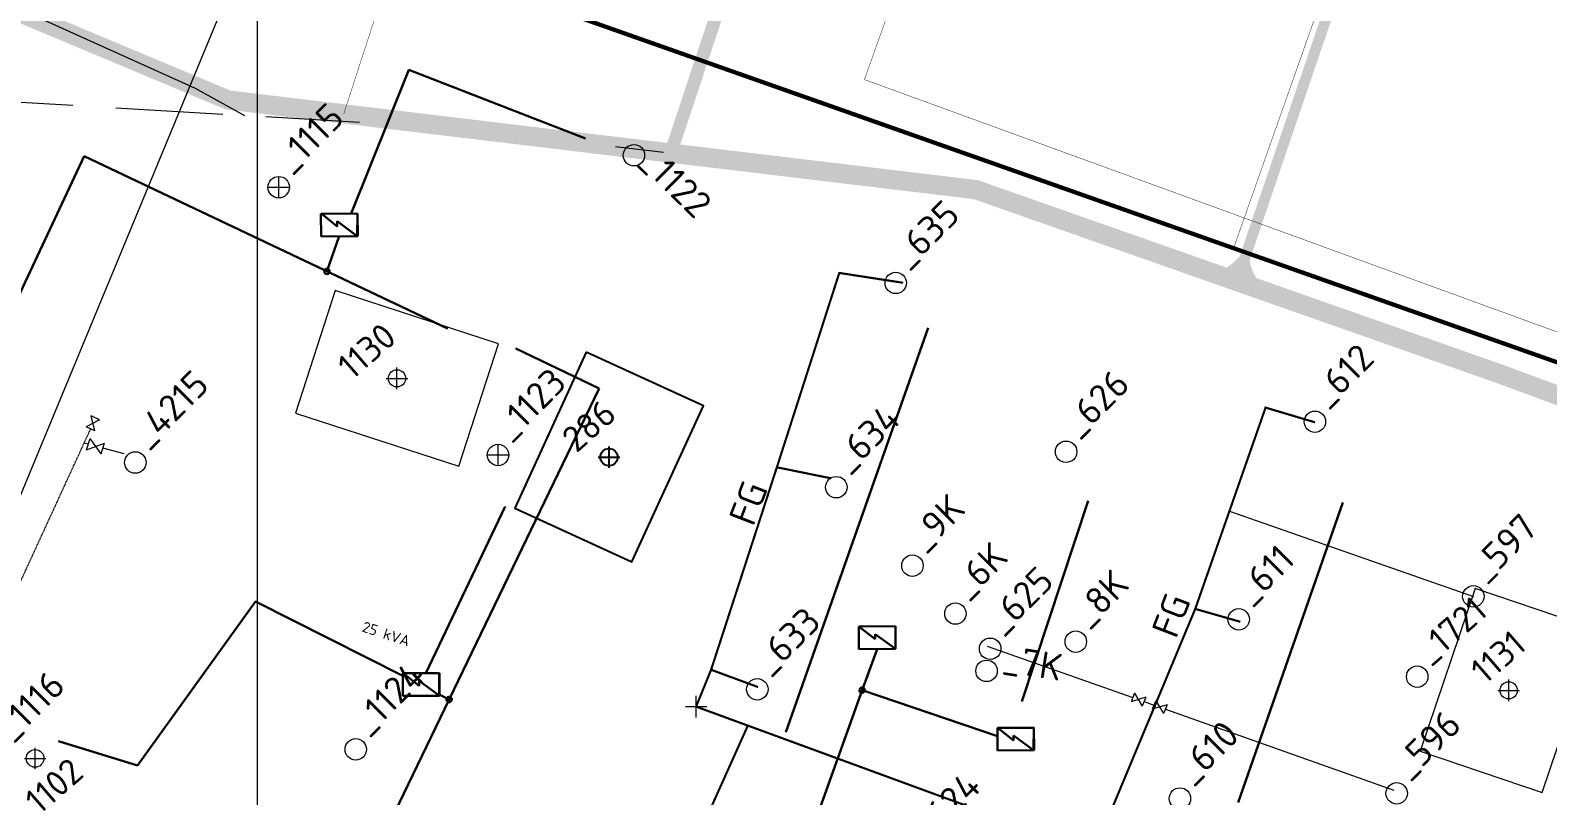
# Model space of a CAD drawing. Header units: millimetres. Extents: x 519 to 9564855, y -810 to 5021775.
# Drawn here: x 9529894 to 9530601, y 5001004 to 5001361 of the extents above; entities that cross this region are included whole.
import ezdxf
from ezdxf.enums import TextEntityAlignment as Align

# ---------------------------------------------------------------- set-up
doc = ezdxf.new("R2010")
doc.units = ezdxf.units.MM
doc.header["$LTSCALE"] = 2
doc.header["$MEASUREMENT"] = 0
doc.header["$PDMODE"] = 2
doc.header["$PDSIZE"] = 5
for name, pattern in [('92051501$0$GROUND1', [60, 50, -10]), ('92051501$0$GROUND2', [35, 25, -10]), ('DASHED', [0.75, 0.5, -0.25])]:
    doc.linetypes.add(name, pattern=pattern)
for name, color, linetype in [('160 скважин на 2012 г. подъездные дороги', 40, 'Continuous'), ('160 скважин на 2012 год', 7, 'Continuous'), ('Existing roads', 41, 'Continuous'), ('FIBERGLASS', 212, 'Continuous'), ('GRID_PULKOVO', 7, 'Continuous'), ('OilColl&Flowlines', 3, 'Continuous'), ('OLD WELLS(dr.bfr2000)', 24, 'Continuous'), ('PPLINE_WAT', 7, 'WTR_LINE'), ('ROAD_FIELD', 255, '92051501$0$GROUND2'), ('ROAD_GROUND', 9, 'Continuous'), ('Скважины на 2021 год', 7, 'Continuous'), ('Скважины на 2025 год _ОСМОТР', 5, 'Continuous')]:
    doc.layers.add(name, color=color, linetype=linetype)
for name, color, linetype, lineweight in [('160 скважин на2012 год.Выкидные линии', 5, 'Continuous', 30), ('PWLINE', 6, 'Continuous', 20), ('размеры', 7, 'Continuous', 9), ('Скважины на 2023 год', 201, 'Continuous', 20), ('Скважины на 2024 год-125', 10, 'Continuous', 40), ('Электро', 1, 'Continuous', 30), ('Электроснаб', 1, 'Continuous', 18), ('Электроснабжене', 1, 'Continuous', 18)]:
    doc.layers.add(name, color=color, linetype=linetype, lineweight=lineweight)
doc.styles.add('92051501$0$STANDARD', font='simplex.shx')
doc.styles.add('Elect', font='isocpeur.ttf')
doc.styles.get("Standard").update_dxf_attribs({"font": 'isocpeur.ttf', "width": 0.5})
doc.linetypes.add('WTR_LINE', pattern='A,0.5,-0.2,["W",92051501$0$STANDARD,S=0.1,R=0,X=-0.1,Y=-0.05],-0.05', length=0.75)

msp = doc.modelspace()

# ---------------------------------------------------------------- hatches: boundary and pattern name
at = {"layer": 'Existing roads', "lineweight": 0}
h = msp.add_hatch(color=256, dxfattribs=at)
edge = h.paths.add_edge_path()
edge.add_line((9530457.6723, 5001255.06412), (9530462.41833, 5001253.47228))
edge.add_arc((9530482.82119, 5001256.2002), 20.58442, 187.61544673, 221.50735806)
edge.add_line((9530467.40612, 5001242.55857), (9530449.24646, 5001248.56727))
edge.add_arc((9530437.6085, 5001272.37289), 26.4981, 296.05282574, 319.21610865)

# ---------------------------------------------------------------- linework, layer by layer
at = {"color": 6, "lineweight": 0}
for p, q in [((9530452.95695, 5001136.42086, -1.6754), (9530566.625, 5001096.719)), ((9530340.152, 5001073.575), (9530407.92872, 5001049.54953)), ((9530413.2353, 5001047.66846), (9530417.80729, 5001046.04778)), ((9530423.11387, 5001044.1667), (9530529.562, 5001006.433))]:
    msp.add_line(p, q, dxfattribs=at)
at = {"color": 5, "linetype": 'WTR_LINE', "lineweight": 0, "ltscale": 100, "const_width": 2}
msp.add_lwpolyline([(9527059.994, 5002488.058), (9527832.679, 5002214.15), (9528541.641, 5001967.805), (9529684.446, 5001530.752), (9530702.239, 5001171.723), (9531496.57, 5000875.96), (9531289.842, 5000268.677), (9531235.995, 5000198.308)], dxfattribs=at)
at = {"color": 6, "linetype": 'ByBlock', "lineweight": 0, "ltscale": 5, "const_width": 1}
for points, elevation in [([(9530300.9541, 5001242.8576), (9530271.1928, 5001247.4394), (9530242.1154, 5001156.8633)], -0.7056), ([(9530492.835, 5001177.8349), (9530469.8131, 5001184.6807), (9530437.05, 5001090.8786), (9530389.73656, 5000977.3937)], -1.6754), ([(9530458.066, 5001084.8703), (9530437.05, 5001090.8786)], -1.1879), ([(9530233.3292, 5001054.4527), (9530211.4688, 5001062.5142)], -0.1726)]:
    msp.add_lwpolyline(points, dxfattribs=dict(at, elevation=elevation))
at = {"color": 6, "linetype": 'ByBlock', "lineweight": 0, "const_width": 1}
msp.add_lwpolyline([(9530267.4753, 5001151.7098), (9530242.1154, 5001156.8633), (9530211.4688, 5001062.5142)], dxfattribs=at)
msp.add_lwpolyline([(9530267.4753, 5001151.7098), (9530242.1154, 5001156.8633), (9530211.4688, 5001062.5142)], dxfattribs=at)
at = {"color": 6, "linetype": 'ByBlock', "lineweight": 0, "ltscale": 5, "const_width": 1}
msp.add_lwpolyline([(9530211.4688, 5001062.5142), (9530204.48, 5001045.33), (9531005.1512, 5000751.7121), (9531170.4258, 5000704.4931), (9531547.2339, 5000571.2741), (9531573.2724, 5000563.4791), (9531746.2514, 5000501.3054), (9532131.7479, 5000365.3913)], dxfattribs=at)
at = {"color": 6, "linetype": 'ByBlock', "lineweight": 0, "const_width": 1, "elevation": -0.1603}
msp.add_lwpolyline([(9530196.1702, 5000964.2527), (9530228.58713, 5001036.48956)], dxfattribs=at)
at = {"layer": '160 скважин на 2012 г. подъездные дороги', "color": 41, "linetype": 'ByBlock', "lineweight": 0, "ltscale": 80, "elevation": 0.00005}
msp.add_lwpolyline([(9530192.62099, 5001303.31276, 6, 6, 0), (9530276.18646, 5001555.22679, 0.2, 0.2, 0)], format="xyseb", dxfattribs=at)
at = {"layer": '160 скважин на 2012 год', "color": 8, "linetype": 'ByBlock', "lineweight": 0, "ltscale": 80, "const_width": 0.2, "elevation": 0.00005}
msp.add_lwpolyline([(9530138.25341, 5001623.36289), (9530040.31795, 5001321.58039)], dxfattribs=at)
at = {"layer": '160 скважин на2012 год.Выкидные линии', "color": 5, "linetype": '92051501$0$GROUND2', "lineweight": 0, "ltscale": 2, "const_width": 0.2, "elevation": -1.6754}
msp.add_lwpolyline([(9530454.90818, 5001258.96956), (9530522.03422, 5001449.26174), (9530517.25539, 5001459.56066), (9530450.18343, 5001483.70212), (9530444.24068, 5001496.00628), (9530594.91331, 5001952.66105), (9529959.4258, 5002160.56652)], dxfattribs=at)
at = {"layer": 'Existing roads', "lineweight": 0}
msp.add_line((9530166.93411, 5001306.39371), (9530189.22259, 5001303.72037), dxfattribs=at)
at = {"layer": 'Existing roads', "lineweight": 0, "const_width": 5}
msp.add_lwpolyline([(9530546.75786, 5001509.38706), (9530456.387, 5001243.505)], dxfattribs=at)
at = {"layer": 'FIBERGLASS', "linetype": 'ByBlock', "lineweight": 0, "ltscale": 50, "const_width": 0.2, "elevation": 0}
msp.add_lwpolyline([(9531663.51753, 5000834.43473), (9530282.91278, 5001337.5583), (9530369.38107, 5001580.05814)], dxfattribs=at)
at = {"layer": 'GRID_PULKOVO', "lineweight": 0}
msp.add_line((9530000, 5010000), (9530000, 4992000), dxfattribs=at)
at = {"layer": 'OilColl&Flowlines', "linetype": 'ByBlock', "lineweight": 0, "flags": 128}
msp.add_lwpolyline([(9530106.31541, 5001667.55424), (9529733.34821, 5000766.32994), (9529724.079, 5000769.39696)], dxfattribs=at)
at = {"layer": 'OLD WELLS(dr.bfr2000)', "lineweight": 0}
for centre in [(9530175.5, 5001302.3), (9530010, 5001287.4), (9530297.5, 5001242.8), (9530492.8, 5001178.1), (9529943.2, 5001159.1), (9530112.2, 5001162.6), (9530376.9, 5001164.1), (9530269.8, 5001147.6), (9530305.3, 5001111), (9530566.625, 5001096.719), (9530325.3, 5001088.7), (9530457.3, 5001086), (9530381.4, 5001075.6), (9530341.5, 5001072.3), (9530339.8, 5001062), (9530540.46433, 5001059.27726, 0), (9530233, 5001053.4), (9530045.9, 5001025.4), (9530429.9, 5001002.5), (9530530.9, 5001004.9)]:
    msp.add_circle(centre, 5, dxfattribs=at)
at = {"layer": 'PPLINE_WAT', "color": 0, "linetype": 'ByBlock', "lineweight": 0, "ltscale": 5}
msp.add_point((9530204.48, 5001045.33), dxfattribs=at)
at = {"layer": 'PWLINE', "color": 6, "lineweight": 0}
for p, q in [((9529926.52767, 5001179.04105), (9529920.35621, 5001175.70565)), ((9529924.39258, 5001173.82988), (9529922.68875, 5001180.82506)), ((9529926.52767, 5001179.04105), (9529922.68875, 5001180.82506)), ((9529924.39258, 5001173.82988), (9529920.35621, 5001175.70565)), ((9529920.4577, 5001165.08078), (9529922.22524, 5001170.35621)), ((9529927.22861, 5001163.15484), (9529922.22524, 5001170.35621)), ((9529920.4577, 5001165.08078), (9529928.90968, 5001168.1722)), ((9529927.22861, 5001163.15484), (9529928.90968, 5001168.1722)), ((9530408.72877, 5001051.54829), (9530407.15568, 5001047.61823)), ((9530414.0481, 5001049.69909), (9530407.15568, 5001047.61823)), ((9530408.72877, 5001051.54829), (9530412.3941, 5001045.56689)), ((9530414.0481, 5001049.69909), (9530412.3941, 5001045.56689)), ((9530418.60734, 5001048.04654), (9530417.03425, 5001044.11648)), ((9530423.92668, 5001046.19734), (9530417.03425, 5001044.11648)), ((9530418.60734, 5001048.04654), (9530422.27268, 5001042.06513)), ((9530423.92668, 5001046.19734), (9530422.27268, 5001042.06513))]:
    msp.add_line(p, q, dxfattribs=at)
at = {"layer": 'ROAD_FIELD', "color": 0, "linetype": '92051501$0$GROUND1', "lineweight": 0}
msp.add_lwpolyline([(9526935.437, 5004963.955), (9527193.41818, 5004344.27112), (9527450.38626, 5003684.4282), (9527989.53769, 5003152.50492), (9528107.38116, 5003027.9094), (9528607.94222, 5002539.88503), (9529298.35573, 5001837.34368), (9529522.87428, 5001612.96816), (9529662.137, 5001472.855), (9529971.037, 5001333.555), (9529994.03437, 5001320.86328)], dxfattribs=at)
at = {"layer": 'ROAD_FIELD', "lineweight": 0, "flags": 128}
msp.add_lwpolyline([(9529448.17439, 5000967.03747), (9529524.45807, 5001074.62115), (9529524.45807, 5001074.62115), (9529664.288, 5001162.618), (9529796.645, 5001296.22), (9529864.86921, 5001328.53822), (9530047.68304, 5001317.6755)], dxfattribs=at)
at = {"layer": 'ROAD_GROUND', "color": 8, "lineweight": 0, "const_width": 9}
msp.add_lwpolyline([(9530776.30839, 5001113.9611), (9530669.337, 5001168.955), (9530636.337, 5001179.155), (9530577.937, 5001200.755), (9530334.837, 5001286.255), (9529986.337, 5001328.055), (9529815.437, 5001399.755), (9529533.637, 5001542.755), (9529011.437, 5001703.155), (9528790.32184, 5001728.35147)], dxfattribs=at)
at = {"layer": 'размеры', "color": 6, "linetype": 'DASHED', "lineweight": 0, "ltscale": 0.3}
msp.add_line((9529725.38614, 5000745.68924), (9529922.37439, 5001174.76777), dxfattribs=at)
at = {"layer": 'размеры', "color": 6, "lineweight": 0}
for p, q in [((9529921.29857, 5001167.59046), (9529919.31755, 5001168.10938)), ((9529938.03013, 5001163.20775), (9529928.11641, 5001165.80458))]:
    msp.add_line(p, q, dxfattribs=at)
at = {"layer": 'Скважины на 2021 год', "lineweight": 0}
msp.add_circle((9529896.5, 5001021.2), 4.1, dxfattribs=at)
at = {"layer": 'Скважины на 2021 год', "lineweight": 0, "ltscale": 50}
msp.add_point((9529896.5, 5001021.2), dxfattribs=at)
at = {"layer": 'Скважины на 2023 год', "color": 0, "linetype": 'ByBlock', "lineweight": 0}
msp.add_lwpolyline([(9530567.53926, 5001100.39543), (9530541.87055, 5001024.62527), (9530598.69817, 5001005.37374), (9530624.36688, 5001081.1439)], close=True, dxfattribs=at)
msp.add_circle((9530583.1, 5001052.9), 4, dxfattribs=at)
msp.add_point((9530583.1, 5001052.9), dxfattribs=at)
at = {"layer": 'Скважины на 2024 год-125', "color": 0, "linetype": 'ByBlock', "lineweight": 0}
msp.add_lwpolyline([(9530017.78723, 5001182.12898), (9530093.87175, 5001157.40762), (9530112.41277, 5001214.47102), (9530036.32825, 5001239.19238)], close=True, dxfattribs=at)
msp.add_circle((9530065.1, 5001198.3), 4, dxfattribs=at)
at = {"layer": 'Скважины на 2024 год-125', "color": 6, "linetype": 'ByBlock', "lineweight": 0}
for p in [(9530010, 5001287.4), (9530112.2, 5001162.6)]:
    msp.add_point(p, dxfattribs=at)
at = {"layer": 'Скважины на 2024 год-125', "color": 0, "linetype": 'ByBlock', "lineweight": 0}
msp.add_point((9530065.1, 5001198.3), dxfattribs=at)
at = {"layer": 'Скважины на 2025 год _ОСМОТР', "color": 0, "linetype": 'ByBlock', "lineweight": -2, "ltscale": 50}
msp.add_lwpolyline([(9530153.32467, 5001210.46777), (9530119.94943, 5001137.76224), (9530174.47857, 5001112.73081), (9530207.85381, 5001185.43633)], close=True, dxfattribs=at)
at = {"layer": 'Скважины на 2025 год _ОСМОТР', "color": 0, "linetype": 'ByBlock', "lineweight": -2}
msp.add_circle((9530163.9, 5001161.6), 4, dxfattribs=at)
msp.add_point((9530163.9, 5001161.6), dxfattribs=at)
at = {"layer": 'Электро', "ltscale": 0.05}
for p, q in [((9530070.6315, 5001342.04858, 0), (9530043.71202, 5001275.14788, 0)), ((9530153.00942, 5001310.11028, 0), (9530070.6315, 5001342.04858, 0)), ((9530159.37757, 5001193.53798, 0), (9530120.56557, 5001212.17298, 0)), ((9530078.61497, 5001060.88335, 0), (9530115.48614, 5001138.5936, 0)), ((9529999.21357, 5001094.36598, 0), (9529944.28557, 5001017.86398, 0)), ((9530067.81264, 5001059.73796, 0), (9529999.21357, 5001094.36598, 0)), ((9529944.28557, 5001017.86398, 0), (9529907.34257, 5001029.25898, 0))]:
    msp.add_line(p, q, dxfattribs=at)
at = {"layer": 'Электро'}
for p, q in [((9529919.37056, 5001301.92637, 0), (9529705.12803, 5000846.98149, 0)), ((9529919.37056, 5001301.92637, 0), (9530088.65792, 5001221.4862, 0)), ((9530029.70594, 5001275.06216, 0), (9530046.75437, 5001275.1665, 0)), ((9530029.77065, 5001264.48981, 0), (9530029.70594, 5001275.06216, 0)), ((9530046.65712, 5001275.06805, 0), (9530030.06152, 5001274.96648, 0)), ((9530030.06152, 5001274.96648, 0), (9530037.2733, 5001269.13925, 0)), ((9530037.2733, 5001269.13925, 0), (9530037.25876, 5001271.51448, 0)), ((9530037.25876, 5001271.51448, 0), (9530046.58343, 5001264.62559, 0)), ((9530046.58343, 5001264.62559, 0), (9530046.65712, 5001275.06805, 0)), ((9530046.75437, 5001275.1665, 0), (9530046.81908, 5001264.59415, 0)), ((9530046.81908, 5001264.59415, 0), (9530029.77065, 5001264.48981, 0)), ((9530032.48902, 5001248.17594, 0), (9530038.12657, 5001264.56298, 0)), ((9530246.26218, 5001033.41963, 0), (9530312.65641, 5001221.90311, 0)), ((9530089.41357, 5001048.66298, 0), (9530159.37757, 5001193.53798, 0)), ((9530356.21897, 5001047.65468, 0), (9530387.16602, 5001141.1837, 0)), ((9530456.97177, 5001000.63744, 0), (9530505.87316, 5001140.40354, 0)), ((9530297.34141, 5001082.80668), (9530280.29298, 5001082.70235)), ((9530280.29298, 5001082.70235), (9530297.34141, 5001082.80668)), ((9530280.29298, 5001082.70235), (9530287.86034, 5001076.77944)), ((9530280.35769, 5001072.13), (9530280.29298, 5001082.70235)), ((9530287.86034, 5001076.77944), (9530287.8458, 5001079.15467)), ((9530287.8458, 5001079.15467), (9530297.40612, 5001072.23433)), ((9530297.40612, 5001072.23433), (9530297.34141, 5001082.80668)), ((9530297.34141, 5001082.80668), (9530297.40612, 5001072.23433)), ((9530297.40612, 5001072.23433), (9530280.35769, 5001072.13)), ((9530281.79672, 5001052.99697, 0), (9530288.8819, 5001072.18216)), ((9530067.83601, 5001060.88938, 0), (9530084.88444, 5001060.99372, 0)), ((9530067.90071, 5001050.31703, 0), (9530067.83601, 5001060.88938, 0)), ((9530084.78719, 5001060.89527, 0), (9530068.19159, 5001060.7937, 0)), ((9530068.19159, 5001060.7937, 0), (9530075.40337, 5001054.96647, 0)), ((9530075.40337, 5001054.96647, 0), (9530075.38883, 5001057.3417, 0)), ((9530075.38883, 5001057.3417, 0), (9530084.7135, 5001050.45281, 0)), ((9530084.7135, 5001050.45281, 0), (9530084.78719, 5001060.89527, 0)), ((9530084.88444, 5001060.99372, 0), (9530084.94914, 5001050.42137, 0)), ((9530084.94914, 5001050.42137, 0), (9530067.90071, 5001050.31703, 0)), ((9530089.40457, 5001048.63698, 0), (9530085.09555, 5001050.82175, 0)), ((9530151.52303, 5000687.29322, 0), (9530281.79672, 5001052.99697, 0)), ((9530281.79672, 5001052.99697, 0), (9530344.85921, 5001031.50551, 0)), ((9529977.67757, 5000816.97798, 0), (9530089.41357, 5001048.66298, 0)), ((9530344.83509, 5001035.44592, 0), (9530361.88352, 5001035.55026, 0)), ((9530344.89979, 5001024.87357, 0), (9530344.83509, 5001035.44592, 0)), ((9530361.78627, 5001035.45181, 0), (9530345.19067, 5001035.35024, 0)), ((9530345.19067, 5001035.35024, 0), (9530352.40245, 5001029.52301, 0)), ((9530361.71258, 5001025.00935, 0), (9530361.78627, 5001035.45181, 0)), ((9530361.88352, 5001035.55026, 0), (9530361.94823, 5001024.97791, 0)), ((9530352.40245, 5001029.52301, 0), (9530352.38791, 5001031.89824, 0)), ((9530352.38791, 5001031.89824, 0), (9530361.71258, 5001025.00935, 0)), ((9530361.94823, 5001024.97791, 0), (9530344.89979, 5001024.87357, 0))]:
    msp.add_line(p, q, dxfattribs=at)
at = {"layer": 'Электро', "ltscale": 25}
for centre, start, end in [((9530032.48902, 5001248.17594, 0), 162, 342), ((9530032.48902, 5001248.17594, 0), 342, 162), ((9530089.40171, 5001048.63843, 0), 342, 162), ((9530281.79672, 5001052.99697, 0), 162, 342), ((9530281.79672, 5001052.99697, 0), 342, 162), ((9530089.40171, 5001048.63843, 0), 162, 342)]:
    msp.add_arc(centre, 1.25, start, end, dxfattribs=at)
at = {"layer": 'Электроснаб', "color": 1, "linetype": 'ByBlock', "lineweight": 0, "ltscale": 0.05}
for p, q in [((9530070.6315, 5001342.04858, 0), (9530043.71202, 5001275.14788, 0)), ((9530153.00942, 5001310.11028, 0), (9530070.6315, 5001342.04858, 0)), ((9530159.37757, 5001193.53798, 0), (9530120.56557, 5001212.17298, 0)), ((9530078.61497, 5001060.88335, 0), (9530115.48614, 5001138.5936, 0)), ((9529999.21357, 5001094.36598, 0), (9529944.28557, 5001017.86398, 0)), ((9530067.81264, 5001059.73796, 0), (9529999.21357, 5001094.36598, 0)), ((9529944.28557, 5001017.86398, 0), (9529907.34257, 5001029.25898, 0))]:
    msp.add_line(p, q, dxfattribs=at)
at = {"layer": 'Электроснаб', "color": 1, "lineweight": 0}
for p, q in [((9529919.37056, 5001301.92637, 0), (9529705.12803, 5000846.98149, 0)), ((9529919.37056, 5001301.92637, 0), (9530088.65792, 5001221.4862, 0)), ((9530089.41357, 5001048.66298, 0), (9530159.37757, 5001193.53798, 0)), ((9529977.67757, 5000816.97798, 0), (9530089.41357, 5001048.66298, 0))]:
    msp.add_line(p, q, dxfattribs=at)
at = {"layer": 'Электроснаб', "color": 1, "linetype": 'ByBlock', "lineweight": 0}
for p, q in [((9530029.70594, 5001275.06216, 0), (9530046.75437, 5001275.1665, 0)), ((9530029.77065, 5001264.48981, 0), (9530029.70594, 5001275.06216, 0)), ((9530046.65712, 5001275.06805, 0), (9530030.06152, 5001274.96648, 0)), ((9530030.06152, 5001274.96648, 0), (9530037.2733, 5001269.13925, 0)), ((9530037.2733, 5001269.13925, 0), (9530037.25876, 5001271.51448, 0)), ((9530037.25876, 5001271.51448, 0), (9530046.58343, 5001264.62559, 0)), ((9530046.58343, 5001264.62559, 0), (9530046.65712, 5001275.06805, 0)), ((9530046.75437, 5001275.1665, 0), (9530046.81908, 5001264.59415, 0)), ((9530046.81908, 5001264.59415, 0), (9530029.77065, 5001264.48981, 0)), ((9530032.48902, 5001248.17594, 0), (9530038.12657, 5001264.56298, 0)), ((9530297.34141, 5001082.80668), (9530280.29298, 5001082.70235)), ((9530280.29298, 5001082.70235), (9530297.34141, 5001082.80668)), ((9530297.40612, 5001072.23433), (9530297.34141, 5001082.80668)), ((9530297.34141, 5001082.80668), (9530297.40612, 5001072.23433)), ((9530281.79672, 5001052.99697, 0), (9530288.8819, 5001072.18216)), ((9530067.83601, 5001060.88938, 0), (9530084.88444, 5001060.99372, 0)), ((9530067.90071, 5001050.31703, 0), (9530067.83601, 5001060.88938, 0)), ((9530084.78719, 5001060.89527, 0), (9530068.19159, 5001060.7937, 0)), ((9530068.19159, 5001060.7937, 0), (9530075.40337, 5001054.96647, 0)), ((9530075.40337, 5001054.96647, 0), (9530075.38883, 5001057.3417, 0)), ((9530075.38883, 5001057.3417, 0), (9530084.7135, 5001050.45281, 0)), ((9530084.7135, 5001050.45281, 0), (9530084.78719, 5001060.89527, 0)), ((9530084.88444, 5001060.99372, 0), (9530084.94914, 5001050.42137, 0)), ((9530084.94914, 5001050.42137, 0), (9530067.90071, 5001050.31703, 0)), ((9530089.40457, 5001048.63698, 0), (9530085.09555, 5001050.82175, 0)), ((9530151.52303, 5000687.29322, 0), (9530281.79672, 5001052.99697, 0)), ((9530344.83509, 5001035.44592, 0), (9530361.88352, 5001035.55026, 0)), ((9530344.89979, 5001024.87357, 0), (9530344.83509, 5001035.44592, 0)), ((9530361.78627, 5001035.45181, 0), (9530345.19067, 5001035.35024, 0)), ((9530345.19067, 5001035.35024, 0), (9530352.40245, 5001029.52301, 0)), ((9530361.71258, 5001025.00935, 0), (9530361.78627, 5001035.45181, 0)), ((9530361.88352, 5001035.55026, 0), (9530361.94823, 5001024.97791, 0)), ((9530352.40245, 5001029.52301, 0), (9530352.38791, 5001031.89824, 0)), ((9530352.38791, 5001031.89824, 0), (9530361.71258, 5001025.00935, 0)), ((9530361.94823, 5001024.97791, 0), (9530344.89979, 5001024.87357, 0))]:
    msp.add_line(p, q, dxfattribs=at)
at = {"layer": 'Электроснаб', "color": 1, "linetype": 'ByBlock', "lineweight": 0, "ltscale": 25}
for centre, start, end in [((9530032.48902, 5001248.17594, 0), 162, 342), ((9530032.48902, 5001248.17594, 0), 342, 162), ((9530089.40171, 5001048.63843, 0), 342, 162), ((9530281.79672, 5001052.99697, 0), 162, 342), ((9530281.79672, 5001052.99697, 0), 342, 162), ((9530089.40171, 5001048.63843, 0), 162, 342)]:
    msp.add_arc(centre, 1.25, start, end, dxfattribs=at)
at = {"layer": 'Электроснабжене', "color": 1, "linetype": 'ByBlock', "lineweight": 0, "ltscale": 0.05}
for p, q in [((9530070.6315, 5001342.04858, 0), (9530043.71202, 5001275.14788, 0)), ((9530153.00942, 5001310.11028, 0), (9530070.6315, 5001342.04858, 0)), ((9530159.37757, 5001193.53798, 0), (9530120.56557, 5001212.17298, 0)), ((9530078.61497, 5001060.88335, 0), (9530115.48614, 5001138.5936, 0)), ((9529999.21357, 5001094.36598, 0), (9529944.28557, 5001017.86398, 0)), ((9530067.81264, 5001059.73796, 0), (9529999.21357, 5001094.36598, 0)), ((9529944.28557, 5001017.86398, 0), (9529907.34257, 5001029.25898, 0))]:
    msp.add_line(p, q, dxfattribs=at)
at = {"layer": 'Электроснабжене', "color": 1, "lineweight": 0}
for p, q in [((9529919.37056, 5001301.92637, 0), (9529705.12803, 5000846.98149, 0)), ((9529919.37056, 5001301.92637, 0), (9530088.65792, 5001221.4862, 0)), ((9530089.41357, 5001048.66298, 0), (9530159.37757, 5001193.53798, 0)), ((9529977.67757, 5000816.97798, 0), (9530089.41357, 5001048.66298, 0))]:
    msp.add_line(p, q, dxfattribs=at)
at = {"layer": 'Электроснабжене', "color": 1, "linetype": 'ByBlock', "lineweight": 0}
for p, q in [((9530029.70594, 5001275.06216, 0), (9530046.75437, 5001275.1665, 0)), ((9530029.77065, 5001264.48981, 0), (9530029.70594, 5001275.06216, 0)), ((9530046.65712, 5001275.06805, 0), (9530030.06152, 5001274.96648, 0)), ((9530030.06152, 5001274.96648, 0), (9530037.2733, 5001269.13925, 0)), ((9530037.2733, 5001269.13925, 0), (9530037.25876, 5001271.51448, 0)), ((9530037.25876, 5001271.51448, 0), (9530046.58343, 5001264.62559, 0)), ((9530046.58343, 5001264.62559, 0), (9530046.65712, 5001275.06805, 0)), ((9530046.75437, 5001275.1665, 0), (9530046.81908, 5001264.59415, 0)), ((9530046.81908, 5001264.59415, 0), (9530029.77065, 5001264.48981, 0)), ((9530032.48902, 5001248.17594, 0), (9530038.12657, 5001264.56298, 0)), ((9530281.79672, 5001052.99697, 0), (9530288.8819, 5001072.18216)), ((9530067.83601, 5001060.88938, 0), (9530084.88444, 5001060.99372, 0)), ((9530067.90071, 5001050.31703, 0), (9530067.83601, 5001060.88938, 0)), ((9530084.78719, 5001060.89527, 0), (9530068.19159, 5001060.7937, 0)), ((9530068.19159, 5001060.7937, 0), (9530075.40337, 5001054.96647, 0)), ((9530075.40337, 5001054.96647, 0), (9530075.38883, 5001057.3417, 0)), ((9530075.38883, 5001057.3417, 0), (9530084.7135, 5001050.45281, 0)), ((9530084.7135, 5001050.45281, 0), (9530084.78719, 5001060.89527, 0)), ((9530084.88444, 5001060.99372, 0), (9530084.94914, 5001050.42137, 0)), ((9530084.94914, 5001050.42137, 0), (9530067.90071, 5001050.31703, 0)), ((9530089.40457, 5001048.63698, 0), (9530085.09555, 5001050.82175, 0)), ((9530151.52303, 5000687.29322, 0), (9530281.79672, 5001052.99697, 0)), ((9530344.83509, 5001035.44592, 0), (9530361.88352, 5001035.55026, 0)), ((9530344.89979, 5001024.87357, 0), (9530344.83509, 5001035.44592, 0)), ((9530361.78627, 5001035.45181, 0), (9530345.19067, 5001035.35024, 0)), ((9530345.19067, 5001035.35024, 0), (9530352.40245, 5001029.52301, 0)), ((9530361.71258, 5001025.00935, 0), (9530361.78627, 5001035.45181, 0)), ((9530361.88352, 5001035.55026, 0), (9530361.94823, 5001024.97791, 0)), ((9530352.40245, 5001029.52301, 0), (9530352.38791, 5001031.89824, 0)), ((9530352.38791, 5001031.89824, 0), (9530361.71258, 5001025.00935, 0)), ((9530361.94823, 5001024.97791, 0), (9530344.89979, 5001024.87357, 0))]:
    msp.add_line(p, q, dxfattribs=at)
at = {"layer": 'Электроснабжене', "color": 1, "linetype": 'ByBlock', "lineweight": 0, "ltscale": 25}
for centre, start, end in [((9530032.48902, 5001248.17594, 0), 162, 342), ((9530032.48902, 5001248.17594, 0), 342, 162), ((9530089.40171, 5001048.63843, 0), 342, 162), ((9530281.79672, 5001052.99697, 0), 162, 342), ((9530281.79672, 5001052.99697, 0), 342, 162), ((9530089.40171, 5001048.63843, 0), 162, 342)]:
    msp.add_arc(centre, 1.25, start, end, dxfattribs=at)

# ---------------------------------------------------------------- texts
at = {"layer": 'OLD WELLS(dr.bfr2000)', "lineweight": 0, "style": 'Elect'}
for s, height, rotation, p in [(' _1115', 12.5, 44.99999992, (9530010, 5001287.4)), (' _1122', 12.5, 315.58665664, (9530171.12283, 5001304.29378)), (' _635', 12.5, 44.99999992, (9530297.5, 5001242.8)), (' _612', 12.5, 44.99999992, (9530492.8, 5001178.1)), (' _4215', 12.5, 44.99999992, (9529943.2, 5001159.1)), (' _1123', 12.5, 44.99999992, (9530112.2, 5001162.6)), (' _626', 12.5, 44.99999992, (9530376.9, 5001164.1)), (' _634', 12.5, 44.99999992, (9530269.8, 5001147.6)), (' _9K', 12.5, 44.99999992, (9530305.3, 5001111)), (' _597', 12.5, 44.99999992, (9530566.625, 5001096.719)), (' _6K', 12.5, 44.99999992, (9530325.3, 5001088.7)), (' _611', 12.5, 44.99999992, (9530457.3, 5001086)), (' _625', 12.5, 44.99999992, (9530341.5, 5001072.3)), (' _8K', 12.5, 44.99999992, (9530381.4, 5001075.6)), (' _1721', 12, 41, (9530540.46433, 5001059.27726, 0)), (' _633', 12.5, 44.99999992, (9530233, 5001053.4)), (' _7K', 12.5, 351.05934799, (9530338.82114, 5001062.81006)), (' _1124', 12.5, 44.99999992, (9530045.9, 5001025.4)), (' _1116', 12.5, 44.99999992, (9529880.06416, 5001022.83006)), (' _596', 12.5, 44.99999992, (9530530.9, 5001004.9)), (' _610', 12.5, 44.99999992, (9530429.9, 5001002.5)), (' _624', 12.5, 44.99999992, (9530307.4, 5000976.4))]:
    msp.add_text(s, height=height, rotation=rotation, dxfattribs=at).set_placement(p)
at = {"layer": 'OLD WELLS(dr.bfr2000)', "color": 6, "lineweight": 0, "style": 'Elect'}
for p in [(9530231.15132, 5001128.78772), (9530428.15722, 5001076.4691)]:
    msp.add_text('FG', height=12.5, rotation=69.01955711, dxfattribs=at).set_placement(p)
at = {"layer": 'Скважины на 2021 год', "lineweight": 0}
msp.add_text('1102', height=12, rotation=41, dxfattribs=at).set_placement((9529900.87872, 5000991.85283), align=Align.BOTTOM_LEFT)
at = {"layer": 'Скважины на 2023 год', "color": 0, "linetype": 'ByBlock', "lineweight": 0, "style": 'Elect'}
msp.add_text('1131', height=12, rotation=41, dxfattribs=at).set_placement((9530572.08126, 5001055.26305))
at = {"layer": 'Скважины на 2024 год-125', "color": 0, "linetype": 'ByBlock', "lineweight": 0, "style": 'Elect'}
msp.add_text('1130  ', height=12, rotation=41, dxfattribs=at).set_placement((9530044.12938, 5001197.16957))
at = {"layer": 'Скважины на 2025 год _ОСМОТР', "color": 0, "linetype": 'ByBlock', "lineweight": -2, "style": 'Elect'}
msp.add_text('286', height=12, rotation=41, dxfattribs=at).set_placement((9530148.6868, 5001163.22813))
at = {"layer": 'Электро'}
msp.add_text('25 kVA', height=5, rotation=341.691556, dxfattribs=at).set_placement((9530048.46738, 5001080.4437, -0.00006))
at = {"layer": 'Электроснаб', "color": 1, "linetype": 'ByBlock', "lineweight": 0}
msp.add_text('25 kVA', height=5, rotation=341.691556, dxfattribs=at).set_placement((9530048.46738, 5001080.4437, -0.00006))
at = {"layer": 'Электроснабжене', "color": 1, "linetype": 'ByBlock', "lineweight": 0}
msp.add_text('25 kVA', height=5, rotation=341.691556, dxfattribs=at).set_placement((9530048.46738, 5001080.4437, -0.00006))

doc.saveas('drawing.dxf')
